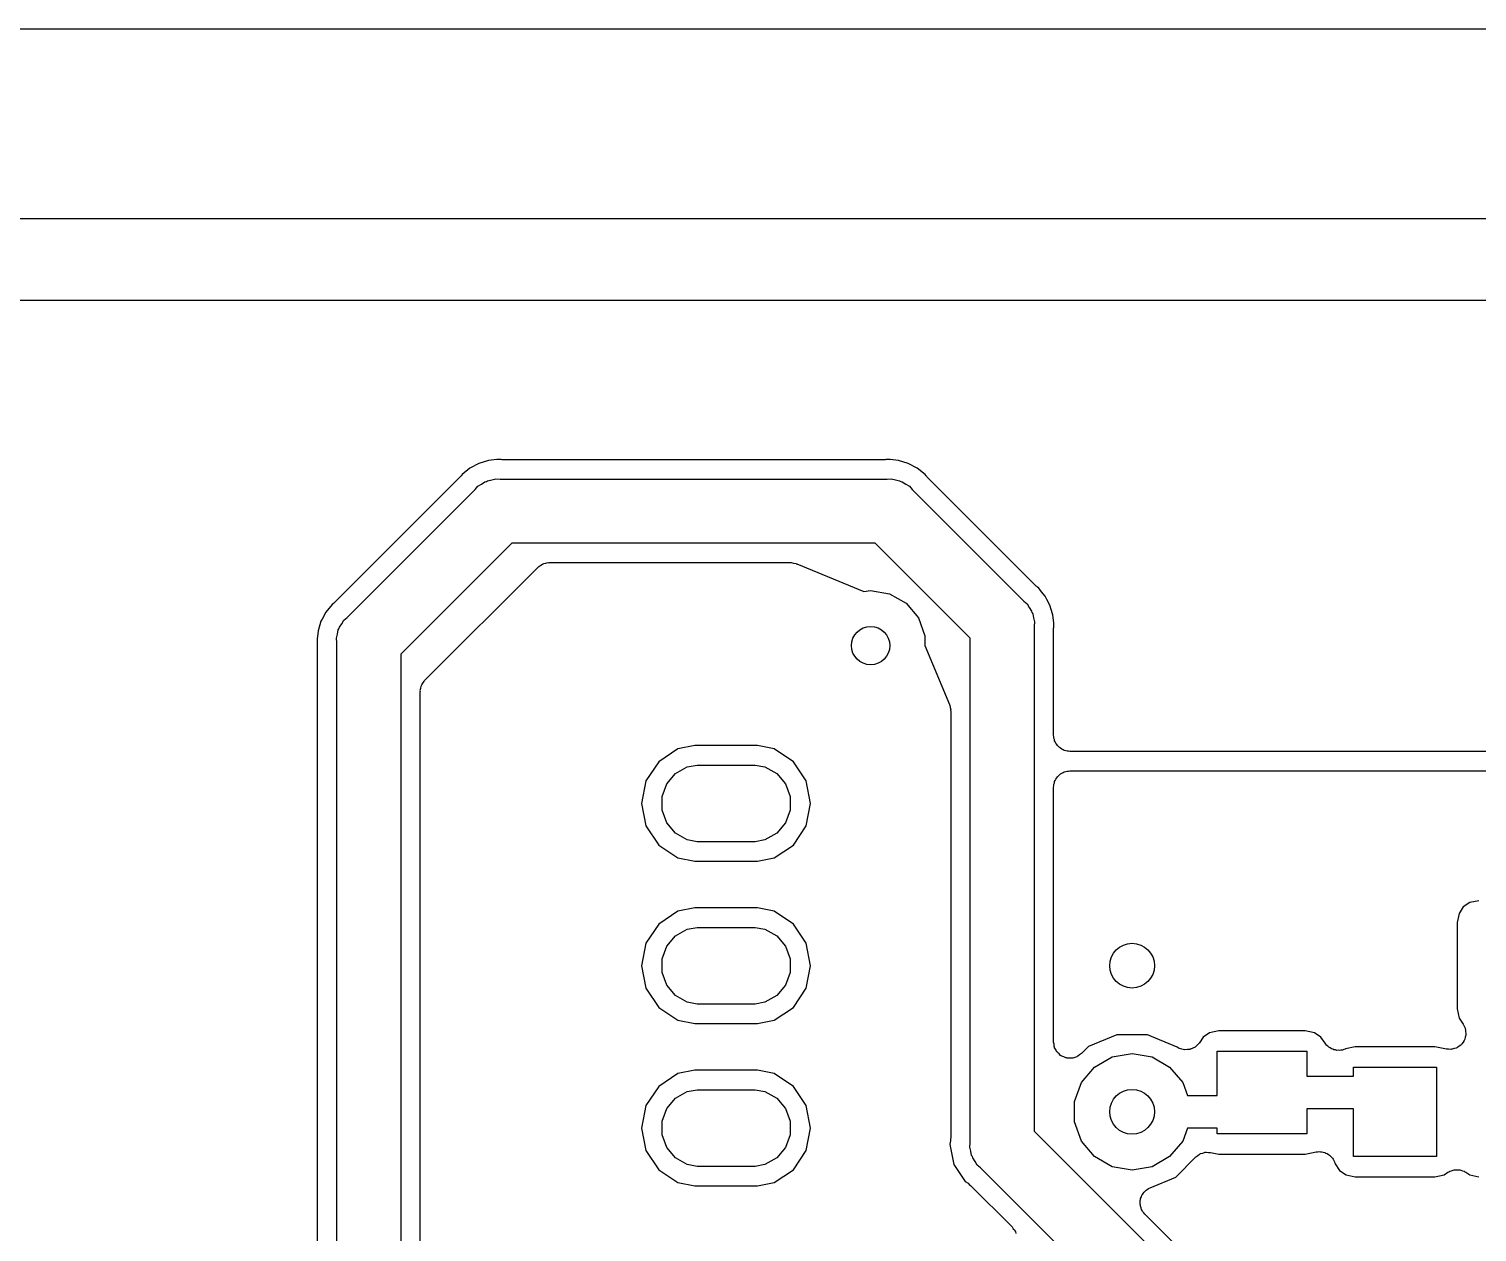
# Model space of a CAD drawing. Extents: x 50 to 248, y -151 to -36.
# Drawn here: x 81.55 to 104.2, y -54.46 to -35.63 of the extents above; entities that cross this region are included whole.
import ezdxf

# ---------------------------------------------------------------- set-up
doc = ezdxf.new("R2010")
doc.units = 0
doc.header["$MEASUREMENT"] = 0
doc.layers.add('BLACK', color=7, linetype='CONTINUOUS')

msp = doc.modelspace()

# ---------------------------------------------------------------- linework, layer by layer
at = {"layer": 'BLACK', "linetype": 'CONTINUOUS'}
for p, q in [((51.637, -35.635), (247.575, -35.635)), ((119.387, -38.608), (52.063, -38.608)), ((52.1432, -39.878), (119.307, -39.878)), ((88.4507, -42.5076), (88.3282, -42.6082)), ((88.5905, -42.4329), (88.4507, -42.5076)), ((88.7422, -42.3868), (88.5905, -42.4329)), ((88.8729, -42.374), (88.7422, -42.3868)), ((88.9, -42.3713), (88.8729, -42.374)), ((88.8729, -42.374), (88.8729, -42.374)), ((88.9271, -42.374), (88.9, -42.3713)), ((88.9396, -42.373), (88.9271, -42.374)), ((88.952, -42.3752), (88.9396, -42.373)), ((94.944, -42.3752), (88.952, -42.3752)), ((94.9564, -42.373), (94.944, -42.3752)), ((94.9689, -42.374), (94.9564, -42.373)), ((94.996, -42.3713), (94.9689, -42.374)), ((95.0231, -42.374), (94.996, -42.3713)), ((95.1538, -42.3868), (95.0231, -42.374)), ((95.0231, -42.374), (95.0231, -42.374)), ((95.3055, -42.4329), (95.1538, -42.3868)), ((95.4453, -42.5076), (95.3055, -42.4329)), ((95.5678, -42.6082), (95.4453, -42.5076)), ((88.2941, -42.6477), (86.3357, -44.6061)), ((88.3013, -42.6374), (88.2941, -42.6477)), ((88.3109, -42.6292), (88.3013, -42.6374)), ((88.3282, -42.6082), (88.3109, -42.6292)), ((88.531, -42.8419), (88.5736, -42.7911)), ((88.5736, -42.7911), (88.6311, -42.7579)), ((88.6311, -42.7579), (88.6854, -42.7199)), ((88.6854, -42.7199), (88.707, -42.7141)), ((88.707, -42.7141), (88.7264, -42.7029)), ((88.7264, -42.7029), (88.7917, -42.6914)), ((88.7917, -42.6914), (88.8557, -42.6742)), ((88.8557, -42.6742), (88.9218, -42.68)), ((88.9218, -42.68), (94.9742, -42.68)), ((94.9742, -42.68), (95.0403, -42.6742)), ((95.0403, -42.6742), (95.1043, -42.6914)), ((95.1043, -42.6914), (95.1696, -42.7029)), ((95.1696, -42.7029), (95.189, -42.7141)), ((95.189, -42.7141), (95.2106, -42.7199)), ((95.2106, -42.7199), (95.2649, -42.7579)), ((95.2649, -42.7579), (95.3224, -42.7911)), ((95.3224, -42.7911), (95.365, -42.8419)), ((95.5851, -42.6292), (95.5678, -42.6082)), ((95.5947, -42.6374), (95.5851, -42.6292)), ((95.6019, -42.6477), (95.5947, -42.6374)), ((97.3063, -44.3521), (95.6019, -42.6477)), ((86.5299, -44.843), (88.531, -42.8419)), ((95.365, -42.8419), (97.1121, -44.589)), ((89.1071, -43.68), (87.368, -45.4191)), ((94.7889, -43.68), (89.1071, -43.68)), ((96.274, -45.1651), (94.7889, -43.68)), ((87.7472, -45.8248), (89.5128, -44.0592)), ((89.5128, -44.0592), (89.522, -44.0528)), ((89.522, -44.0528), (89.5291, -44.0442)), ((89.5291, -44.0442), (89.5579, -44.0276)), ((89.5579, -44.0276), (89.5851, -44.0086)), ((89.5851, -44.0086), (89.5959, -44.0057)), ((89.5959, -44.0057), (89.6055, -44.0001)), ((89.6055, -44.0001), (89.6382, -43.9944)), ((89.6382, -43.9944), (89.6703, -43.9858)), ((89.6703, -43.9858), (89.6814, -43.9867)), ((89.6814, -43.9867), (89.6924, -43.9848)), ((89.6924, -43.9848), (93.4632, -43.9848)), ((93.4632, -43.9848), (93.4687, -43.9858)), ((93.4687, -43.9858), (93.4743, -43.985)), ((93.4743, -43.985), (93.512, -43.9934)), ((93.512, -43.9934), (93.55, -44.0001)), ((93.55, -44.0001), (93.5549, -44.0029)), ((93.5549, -44.0029), (93.5604, -44.0041)), ((93.5604, -44.0041), (94.6098, -44.4388)), ((97.3166, -44.3593), (97.3063, -44.3521)), ((97.3248, -44.3689), (97.3166, -44.3593)), ((97.3458, -44.3862), (97.3248, -44.3689)), ((97.3631, -44.4072), (97.3458, -44.3862)), ((86.3254, -44.6133), (86.3172, -44.6229)), ((86.3357, -44.6061), (86.3254, -44.6133)), ((94.6098, -44.4388), (94.7166, -44.42)), ((94.7166, -44.42), (95.0118, -44.4721)), ((95.0118, -44.4721), (95.2714, -44.6219)), ((97.1121, -44.589), (97.1629, -44.6316)), ((97.3915, -44.4418), (97.3631, -44.4072)), ((97.3631, -44.4072), (97.3631, -44.4072)), ((97.4464, -44.5087), (97.3915, -44.4418)), ((97.3915, -44.4418), (97.3915, -44.4418)), ((97.3915, -44.4418), (97.3915, -44.4418)), ((97.4749, -44.562), (97.4464, -44.5087)), ((97.5211, -44.6485), (97.4749, -44.562)), ((97.4749, -44.562), (97.4749, -44.562)), ((86.1956, -44.7627), (86.1382, -44.8702)), ((86.2962, -44.6402), (86.1956, -44.7627)), ((86.3172, -44.6229), (86.2962, -44.6402)), ((95.2714, -44.6219), (95.4641, -44.8516)), ((97.1629, -44.6316), (97.1961, -44.6891)), ((97.1961, -44.6891), (97.2341, -44.7434)), ((97.2341, -44.7434), (97.2399, -44.765)), ((97.2399, -44.765), (97.2511, -44.7844)), ((97.2511, -44.7844), (97.2626, -44.8497)), ((97.5633, -44.7874), (97.5211, -44.6485)), ((97.5672, -44.8002), (97.5633, -44.7874)), ((97.58, -44.9309), (97.5672, -44.8002)), ((86.0748, -45.0542), (86.062, -45.1849)), ((86.1209, -44.9025), (86.0748, -45.0542)), ((86.1382, -44.8702), (86.1209, -44.9025)), ((86.1382, -44.8702), (86.1382, -44.8702)), ((86.3794, -45.1037), (86.3909, -45.0384)), ((86.3909, -45.0384), (86.4021, -45.019)), ((86.4021, -45.019), (86.4079, -44.9974)), ((86.4079, -44.9974), (86.4459, -44.9431)), ((86.4459, -44.9431), (86.4791, -44.8856)), ((86.4791, -44.8856), (86.5299, -44.843)), ((95.4641, -44.8516), (95.5666, -45.1332)), ((97.2626, -44.8497), (97.2798, -44.9138)), ((97.2798, -44.9138), (97.274, -44.9798)), ((97.274, -44.9798), (97.274, -52.8789)), ((97.5788, -45.01), (97.581, -44.9976)), ((97.5788, -46.6852), (97.5788, -45.01)), ((97.5827, -44.958), (97.58, -44.9309)), ((97.58, -44.9309), (97.58, -44.9309)), ((97.58, -44.9851), (97.5827, -44.958)), ((97.581, -44.9976), (97.58, -44.9851)), ((86.062, -45.1849), (86.0593, -45.212)), ((86.0593, -45.212), (86.062, -45.2391)), ((86.062, -45.2391), (86.061, -45.2516)), ((86.061, -45.2516), (86.0632, -45.264)), ((86.062, -45.1849), (86.062, -45.1849)), ((86.0632, -45.264), (86.0632, -64.5854)), ((86.3622, -45.1677), (86.3794, -45.1037)), ((86.368, -45.2338), (86.3622, -45.1677)), ((86.368, -64.8169), (86.368, -45.2338)), ((95.5666, -45.1332), (95.5666, -45.2797)), ((95.5666, -45.2797), (95.9499, -46.205)), ((96.274, -53.0642), (96.274, -45.1651)), ((87.368, -45.4191), (87.368, -65.0022)), ((87.6738, -45.9823), (87.6824, -45.9502)), ((87.6824, -45.9502), (87.6881, -45.9175)), ((87.6881, -45.9175), (87.6937, -45.9079)), ((87.6937, -45.9079), (87.6966, -45.8971)), ((87.6966, -45.8971), (87.7156, -45.8699)), ((87.7156, -45.8699), (87.7322, -45.8411)), ((87.7322, -45.8411), (87.7408, -45.834)), ((87.7408, -45.834), (87.7472, -45.8248)), ((87.6728, -46.0044), (87.6747, -45.9934)), ((87.6728, -64.9197), (87.6728, -46.0044)), ((87.6747, -45.9934), (87.6738, -45.9823)), ((95.9499, -46.205), (95.9511, -46.2105)), ((95.9511, -46.2105), (95.9539, -46.2153)), ((95.9539, -46.2153), (95.9606, -46.2534)), ((95.9606, -46.2534), (95.969, -46.2911)), ((95.969, -46.2911), (95.9682, -46.2967)), ((95.9682, -46.2967), (95.9692, -46.3022)), ((95.9692, -46.3022), (95.9692, -52.9817)), ((91.9669, -46.8472), (91.703, -46.8997)), ((92.9451, -46.8472), (91.9669, -46.8472)), ((93.209, -46.8997), (92.9451, -46.8472)), ((97.5827, -46.7071), (97.5788, -46.6852)), ((97.5827, -46.7293), (97.5827, -46.7071)), ((97.5903, -46.7502), (97.5827, -46.7293)), ((97.5941, -46.7721), (97.5903, -46.7502)), ((97.6052, -46.7913), (97.5941, -46.7721)), ((97.6128, -46.8122), (97.6052, -46.7913)), ((97.6271, -46.8292), (97.6128, -46.8122)), ((97.6382, -46.8485), (97.6271, -46.8292)), ((97.6552, -46.8628), (97.6382, -46.8485)), ((97.6695, -46.8798), (97.6552, -46.8628)), ((91.4037, -47.0997), (91.2037, -47.399)), ((91.703, -46.8997), (91.4037, -47.0997)), ((93.5083, -47.0997), (93.209, -46.8997)), ((93.7083, -47.399), (93.5083, -47.0997)), ((97.6888, -46.8909), (97.6695, -46.8798)), ((97.7058, -46.9052), (97.6888, -46.8909)), ((97.7267, -46.9128), (97.7058, -46.9052)), ((97.7459, -46.9239), (97.7267, -46.9128)), ((97.7678, -46.9277), (97.7459, -46.9239)), ((97.7887, -46.9353), (97.7678, -46.9277)), ((97.8109, -46.9353), (97.7887, -46.9353)), ((97.8328, -46.9392), (97.8109, -46.9353)), ((115.418, -46.9392), (97.8328, -46.9392)), ((91.5284, -47.4474), (91.6644, -47.2853)), ((91.6644, -47.2853), (91.8476, -47.1795)), ((91.8476, -47.1795), (92.0035, -47.152)), ((92.0035, -47.152), (92.9085, -47.152)), ((92.9085, -47.152), (93.0644, -47.1795)), ((93.0644, -47.1795), (93.2476, -47.2853)), ((93.2476, -47.2853), (93.3836, -47.4474)), ((97.6382, -47.3347), (97.6552, -47.3204)), ((97.6552, -47.3204), (97.6695, -47.3034)), ((97.6695, -47.3034), (97.6888, -47.2923)), ((97.6888, -47.2923), (97.7058, -47.278)), ((97.7058, -47.278), (97.7267, -47.2704)), ((97.7267, -47.2704), (97.7459, -47.2593)), ((97.7459, -47.2593), (97.7678, -47.2555)), ((97.7678, -47.2555), (97.7887, -47.2479)), ((97.7887, -47.2479), (97.8109, -47.2479)), ((97.8109, -47.2479), (97.8328, -47.244)), ((97.8328, -47.244), (115.392, -47.244)), ((91.2037, -47.399), (91.1335, -47.752)), ((91.456, -47.6462), (91.5284, -47.4474)), ((93.3836, -47.4474), (93.456, -47.6462)), ((93.7785, -47.752), (93.7083, -47.399)), ((97.5788, -47.498), (97.5827, -47.4761)), ((97.5788, -51.4881), (97.5788, -47.498)), ((97.5827, -47.4539), (97.5903, -47.433)), ((97.5827, -47.4761), (97.5827, -47.4539)), ((97.5903, -47.433), (97.5941, -47.4111)), ((97.5941, -47.4111), (97.6052, -47.3919)), ((97.6052, -47.3919), (97.6128, -47.371)), ((97.6128, -47.371), (97.6271, -47.354)), ((97.6271, -47.354), (97.6382, -47.3347)), ((91.1335, -47.752), (91.2037, -48.105)), ((91.456, -47.8578), (91.456, -47.6462)), ((93.456, -47.6462), (93.456, -47.8578)), ((93.7083, -48.105), (93.7785, -47.752)), ((91.5284, -48.0566), (91.456, -47.8578)), ((93.456, -47.8578), (93.3836, -48.0566)), ((91.2037, -48.105), (91.4037, -48.4043)), ((91.6644, -48.2187), (91.5284, -48.0566)), ((91.8476, -48.3245), (91.6644, -48.2187)), ((93.2476, -48.2187), (93.0644, -48.3245)), ((93.3836, -48.0566), (93.2476, -48.2187)), ((93.5083, -48.4043), (93.7083, -48.105)), ((91.4037, -48.4043), (91.703, -48.6043)), ((92.0035, -48.352), (91.8476, -48.3245)), ((92.9085, -48.352), (92.0035, -48.352)), ((93.0644, -48.3245), (92.9085, -48.352)), ((93.209, -48.6043), (93.5083, -48.4043)), ((91.703, -48.6043), (91.9669, -48.6568)), ((91.9669, -48.6568), (92.9451, -48.6568)), ((92.9451, -48.6568), (93.209, -48.6043)), ((104.087, -49.3049), (103.986, -49.3723)), ((104.231, -49.2763), (104.087, -49.3049)), ((91.703, -49.4397), (91.4037, -49.6397)), ((91.9669, -49.3872), (91.703, -49.4397)), ((92.9451, -49.3872), (91.9669, -49.3872)), ((93.209, -49.4397), (92.9451, -49.3872)), ((93.5083, -49.6397), (93.209, -49.4397)), ((103.919, -49.4731), (103.89, -49.617)), ((103.986, -49.3723), (103.919, -49.4731)), ((91.4037, -49.6397), (91.2037, -49.939)), ((91.6644, -49.8253), (91.8476, -49.7195)), ((91.8476, -49.7195), (92.0035, -49.692)), ((92.0035, -49.692), (92.9085, -49.692)), ((92.9085, -49.692), (93.0644, -49.7195)), ((93.0644, -49.7195), (93.2476, -49.8253)), ((93.7083, -49.939), (93.5083, -49.6397)), ((103.89, -49.617), (103.89, -50.967)), ((91.2037, -49.939), (91.1335, -50.292)), ((91.456, -50.1862), (91.5284, -49.9874)), ((91.5284, -49.9874), (91.6644, -49.8253)), ((93.2476, -49.8253), (93.3836, -49.9874)), ((93.3836, -49.9874), (93.456, -50.1862)), ((93.7785, -50.292), (93.7083, -49.939)), ((91.456, -50.3978), (91.456, -50.1862)), ((93.456, -50.1862), (93.456, -50.3978)), ((91.1335, -50.292), (91.2037, -50.645)), ((91.5284, -50.5966), (91.456, -50.3978)), ((93.456, -50.3978), (93.3836, -50.5966)), ((93.7083, -50.645), (93.7785, -50.292)), ((91.2037, -50.645), (91.4037, -50.9443)), ((91.6644, -50.7587), (91.5284, -50.5966)), ((93.3836, -50.5966), (93.2476, -50.7587)), ((93.5083, -50.9443), (93.7083, -50.645)), ((91.4037, -50.9443), (91.703, -51.1443)), ((91.8476, -50.8645), (91.6644, -50.7587)), ((92.0035, -50.892), (91.8476, -50.8645)), ((92.9085, -50.892), (92.0035, -50.892)), ((93.0644, -50.8645), (92.9085, -50.892)), ((93.2476, -50.7587), (93.0644, -50.8645)), ((93.209, -51.1443), (93.5083, -50.9443)), ((91.703, -51.1443), (91.9669, -51.1968)), ((92.9451, -51.1968), (93.209, -51.1443)), ((103.89, -50.967), (103.919, -51.1109)), ((103.919, -51.1109), (103.984, -51.2083)), ((91.9669, -51.1968), (92.9451, -51.1968)), ((98.5664, -51.3732), (98.1235, -51.5566)), ((99.0457, -51.3732), (98.5664, -51.3732)), ((99.5101, -51.5656), (99.0457, -51.3732)), ((100.019, -51.3409), (99.9183, -51.4083)), ((100.163, -51.3123), (100.019, -51.3409)), ((101.513, -51.3123), (100.163, -51.3123)), ((101.657, -51.3409), (101.513, -51.3123)), ((101.758, -51.4083), (101.657, -51.3409)), ((103.984, -51.2083), (103.997, -51.2386)), ((103.997, -51.2386), (104.013, -51.2677)), ((104.013, -51.2677), (104.015, -51.2788)), ((104.015, -51.2788), (104.019, -51.289)), ((104.025, -51.377), (104.016, -51.4089)), ((104.019, -51.289), (104.022, -51.3221)), ((104.022, -51.3221), (104.027, -51.3549)), ((104.027, -51.3549), (104.024, -51.3659)), ((104.024, -51.3659), (104.025, -51.377)), ((97.5846, -51.5208), (97.5788, -51.4881)), ((97.5875, -51.5539), (97.5846, -51.5208)), ((97.5922, -51.564), (97.5875, -51.5539)), ((97.5941, -51.575), (97.5922, -51.564)), ((97.6107, -51.6038), (97.5941, -51.575)), ((97.6247, -51.6338), (97.6107, -51.6038)), ((97.6326, -51.6417), (97.6247, -51.6338)), ((98.1235, -51.5566), (98.0124, -51.6677)), ((99.5401, -51.5866), (99.5101, -51.5656)), ((99.5428, -51.5873), (99.5401, -51.5866)), ((99.5451, -51.5889), (99.5428, -51.5873)), ((99.5853, -51.5987), (99.5451, -51.5889)), ((99.6253, -51.6094), (99.5853, -51.5987)), ((99.6281, -51.6092), (99.6253, -51.6094)), ((99.6308, -51.6098), (99.6281, -51.6092)), ((99.6719, -51.6053), (99.6308, -51.6098)), ((99.7132, -51.6017), (99.6719, -51.6053)), ((99.7157, -51.6005), (99.7132, -51.6017)), ((99.7185, -51.6002), (99.7157, -51.6005)), ((99.7556, -51.5819), (99.7185, -51.6002)), ((99.7931, -51.5644), (99.7556, -51.5819)), ((99.7951, -51.5625), (99.7931, -51.5644)), ((99.7976, -51.5612), (99.7951, -51.5625)), ((99.8262, -51.5313), (99.7976, -51.5612)), ((99.8555, -51.5021), (99.8262, -51.5313)), ((99.8567, -51.4995), (99.8555, -51.5021)), ((99.8586, -51.4975), (99.8567, -51.4995)), ((99.9183, -51.4083), (99.8586, -51.4975)), ((100.138, -52.324), (100.138, -51.628)), ((100.138, -51.628), (101.538, -51.628)), ((101.538, -51.628), (101.538, -52.0215)), ((101.823, -51.5055), (101.758, -51.4083)), ((101.838, -51.5215), (101.823, -51.5055)), ((101.85, -51.54), (101.838, -51.5215)), ((101.868, -51.5531), (101.85, -51.54)), ((101.884, -51.5692), (101.868, -51.5531)), ((101.904, -51.579), (101.884, -51.5692)), ((101.922, -51.5922), (101.904, -51.579)), ((101.943, -51.5984), (101.922, -51.5922)), ((101.963, -51.6082), (101.943, -51.5984)), ((101.985, -51.6106), (101.963, -51.6082)), ((102.006, -51.6169), (101.985, -51.6106)), ((102.028, -51.6154), (102.006, -51.6169)), ((102.051, -51.6178), (102.028, -51.6154)), ((102.072, -51.6125), (102.051, -51.6178)), ((102.094, -51.6111), (102.072, -51.6125)), ((102.115, -51.6021), (102.094, -51.6111)), ((102.136, -51.5968), (102.115, -51.6021)), ((102.142, -51.5929), (102.136, -51.5968)), ((102.296, -51.5623), (102.142, -51.5929)), ((103.541, -51.5623), (102.296, -51.5623)), ((103.723, -51.5985), (103.541, -51.5623)), ((103.756, -51.5992), (103.723, -51.5985)), ((103.789, -51.6028), (103.756, -51.5992)), ((103.8, -51.6002), (103.789, -51.6028)), ((103.811, -51.6004), (103.8, -51.6002)), ((103.843, -51.5897), (103.811, -51.6004)), ((103.875, -51.5819), (103.843, -51.5897)), ((103.884, -51.5757), (103.875, -51.5819)), ((103.895, -51.5721), (103.884, -51.5757)), ((103.921, -51.5513), (103.895, -51.5721)), ((103.948, -51.5329), (103.921, -51.5513)), ((103.955, -51.5238), (103.948, -51.5329)), ((103.964, -51.5168), (103.955, -51.5238)), ((103.981, -51.4885), (103.964, -51.5168)), ((104.001, -51.4617), (103.981, -51.4885)), ((104.004, -51.451), (104.001, -51.4617)), ((104.009, -51.4414), (104.004, -51.451)), ((104.016, -51.4089), (104.009, -51.4414)), ((97.6382, -51.6514), (97.6326, -51.6417)), ((97.6636, -51.6727), (97.6382, -51.6514)), ((97.6871, -51.6962), (97.6636, -51.6727)), ((97.6972, -51.7009), (97.6871, -51.6962)), ((97.7058, -51.7081), (97.6972, -51.7009)), ((97.737, -51.7195), (97.7058, -51.7081)), ((97.7671, -51.7335), (97.737, -51.7195)), ((97.7782, -51.7345), (97.7671, -51.7335)), ((97.7887, -51.7383), (97.7782, -51.7345)), ((97.8219, -51.7383), (97.7887, -51.7383)), ((97.8549, -51.7412), (97.8219, -51.7383)), ((97.8657, -51.7383), (97.8549, -51.7412)), ((97.8769, -51.7383), (97.8657, -51.7383)), ((97.9081, -51.7269), (97.8769, -51.7383)), ((97.9401, -51.7183), (97.9081, -51.7269)), ((97.9493, -51.7119), (97.9401, -51.7183)), ((97.9598, -51.7081), (97.9493, -51.7119)), ((97.9852, -51.6868), (97.9598, -51.7081)), ((98.0124, -51.6677), (97.9852, -51.6868)), ((98.2186, -51.8779), (98.4934, -51.7192)), ((98.4934, -51.7192), (98.806, -51.6641)), ((98.806, -51.6641), (99.1186, -51.7192)), ((99.1186, -51.7192), (99.3934, -51.8779)), ((91.703, -51.9797), (91.4037, -52.1797)), ((91.9669, -51.9272), (91.703, -51.9797)), ((92.9451, -51.9272), (91.9669, -51.9272)), ((93.209, -51.9797), (92.9451, -51.9272)), ((93.5083, -52.1797), (93.209, -51.9797)), ((98.0146, -52.1211), (98.2186, -51.8779)), ((99.3934, -51.8779), (99.5974, -52.1211)), ((101.538, -52.0215), (102.271, -52.0215)), ((102.271, -52.0215), (102.271, -51.878)), ((102.271, -51.878), (103.566, -51.878)), ((103.566, -51.878), (103.566, -53.278)), ((91.4037, -52.1797), (91.2037, -52.479)), ((91.6644, -52.3653), (91.8476, -52.2595)), ((91.8476, -52.2595), (92.0035, -52.232)), ((92.0035, -52.232), (92.9085, -52.232)), ((92.9085, -52.232), (93.0644, -52.2595)), ((93.0644, -52.2595), (93.2476, -52.3653)), ((93.7083, -52.479), (93.5083, -52.1797)), ((97.906, -52.4193), (98.0146, -52.1211)), ((99.5974, -52.1211), (99.6713, -52.324)), ((91.2037, -52.479), (91.1335, -52.832)), ((91.456, -52.7262), (91.5284, -52.5274)), ((91.5284, -52.5274), (91.6644, -52.3653)), ((93.2476, -52.3653), (93.3836, -52.5274)), ((93.3836, -52.5274), (93.456, -52.7262)), ((93.7785, -52.832), (93.7083, -52.479)), ((97.906, -52.7367), (97.906, -52.4193)), ((99.6713, -52.324), (100.138, -52.324)), ((102.271, -52.5295), (101.538, -52.5295)), ((101.538, -52.5295), (101.538, -52.923)), ((102.271, -53.278), (102.271, -52.5295)), ((91.456, -52.9378), (91.456, -52.7262)), ((93.456, -52.7262), (93.456, -52.9378)), ((98.0146, -53.0349), (97.906, -52.7367)), ((91.1335, -52.832), (91.2037, -53.185)), ((91.5284, -53.1366), (91.456, -52.9378)), ((93.456, -52.9378), (93.3836, -53.1366)), ((93.7083, -53.185), (93.7785, -52.832)), ((95.9692, -52.9817), (95.9649, -53.0063)), ((97.274, -52.8789), (104.347, -59.952)), ((99.6713, -52.832), (99.5974, -53.0349)), ((100.138, -52.832), (99.6713, -52.832)), ((100.138, -52.923), (100.138, -52.832)), ((101.538, -52.923), (100.138, -52.923)), ((91.2037, -53.185), (91.4037, -53.4843)), ((91.6644, -53.2987), (91.5284, -53.1366)), ((93.3836, -53.1366), (93.2476, -53.2987)), ((93.5083, -53.4843), (93.7083, -53.185)), ((95.9643, -53.0313), (95.9534, -53.086)), ((95.9534, -53.086), (95.9643, -53.1407)), ((95.9649, -53.0063), (95.9643, -53.0313)), ((95.9643, -53.1407), (95.9643, -53.1407)), ((95.9643, -53.1407), (95.9643, -53.1407)), ((95.9643, -53.1407), (96.0159, -53.4)), ((96.2682, -53.1302), (96.274, -53.0642)), ((96.2854, -53.1943), (96.2682, -53.1302)), ((96.2969, -53.2596), (96.2854, -53.1943)), ((98.2186, -53.2781), (98.0146, -53.0349)), ((99.5974, -53.0349), (99.3934, -53.2781)), ((99.9121, -53.2228), (99.9461, -53.2112)), ((99.9461, -53.2112), (99.9545, -53.2114)), ((99.9545, -53.2114), (99.9626, -53.2092)), ((99.9626, -53.2092), (99.9984, -53.2124)), ((99.9984, -53.2124), (100.034, -53.2132)), ((100.034, -53.2132), (100.163, -53.2387)), ((101.513, -53.2387), (101.687, -53.2042)), ((101.687, -53.2042), (101.709, -53.2037)), ((101.709, -53.2037), (101.731, -53.1994)), ((101.731, -53.1994), (101.753, -53.2028)), ((101.753, -53.2028), (101.775, -53.2023)), ((101.775, -53.2023), (101.796, -53.2094)), ((101.796, -53.2094), (101.818, -53.2128)), ((101.818, -53.2128), (101.837, -53.2235)), ((91.8476, -53.4045), (91.6644, -53.2987)), ((92.0035, -53.432), (91.8476, -53.4045)), ((92.9085, -53.432), (92.0035, -53.432)), ((93.0644, -53.4045), (92.9085, -53.432)), ((93.2476, -53.2987), (93.0644, -53.4045)), ((96.0159, -53.4), (96.1938, -53.6662)), ((96.3081, -53.279), (96.2969, -53.2596)), ((96.3139, -53.3006), (96.3081, -53.279)), ((96.3519, -53.3549), (96.3139, -53.3006)), ((96.3851, -53.4124), (96.3519, -53.3549)), ((96.4359, -53.455), (96.3851, -53.4124)), ((98.4934, -53.4368), (98.2186, -53.2781)), ((98.806, -53.4919), (98.4934, -53.4368)), ((99.1186, -53.4368), (98.806, -53.4919)), ((99.3934, -53.2781), (99.1186, -53.4368)), ((99.4885, -53.5994), (99.8052, -53.2827)), ((99.8052, -53.2827), (99.8346, -53.2621)), ((99.8346, -53.2621), (99.8626, -53.2396)), ((99.8626, -53.2396), (99.8706, -53.2369)), ((99.8706, -53.2369), (99.8774, -53.2321)), ((99.8774, -53.2321), (99.9121, -53.2228)), ((100.163, -53.2387), (101.513, -53.2387)), ((101.837, -53.2235), (101.858, -53.2306)), ((101.858, -53.2306), (101.876, -53.2446)), ((101.876, -53.2446), (101.895, -53.2552)), ((101.895, -53.2552), (101.91, -53.2719)), ((101.91, -53.2719), (101.927, -53.2859)), ((101.927, -53.2859), (101.939, -53.3049)), ((101.939, -53.3049), (101.953, -53.3216)), ((101.953, -53.3216), (101.961, -53.3423)), ((101.961, -53.3423), (101.973, -53.3613)), ((101.973, -53.3613), (101.977, -53.3831)), ((101.977, -53.3831), (101.981, -53.3923)), ((101.981, -53.3923), (102.051, -53.4977)), ((103.566, -53.278), (102.271, -53.278)), ((91.4037, -53.4843), (91.703, -53.6843)), ((93.209, -53.6843), (93.5083, -53.4843)), ((96.1938, -53.6662), (96.2402, -53.6972)), ((103.771, -60.7901), (96.4359, -53.455)), ((99.0881, -53.7652), (99.4885, -53.5994)), ((102.051, -53.4977), (102.152, -53.5651)), ((102.152, -53.5651), (102.296, -53.5937)), ((102.296, -53.5937), (103.541, -53.5937)), ((103.541, -53.5937), (103.685, -53.5651)), ((103.685, -53.5651), (103.745, -53.5251)), ((103.745, -53.5251), (103.76, -53.5183)), ((103.76, -53.5183), (103.774, -53.5084)), ((103.774, -53.5084), (103.8, -53.5007)), ((103.8, -53.5007), (103.826, -53.4895)), ((103.826, -53.4895), (103.842, -53.4884)), ((103.842, -53.4884), (103.858, -53.4838)), ((103.858, -53.4838), (103.886, -53.4856)), ((103.886, -53.4856), (103.914, -53.4838)), ((103.914, -53.4838), (103.93, -53.4884)), ((103.93, -53.4884), (103.946, -53.4895)), ((103.946, -53.4895), (103.972, -53.5007)), ((103.972, -53.5007), (103.998, -53.5084)), ((103.998, -53.5084), (104.012, -53.5183)), ((104.012, -53.5183), (104.027, -53.5251)), ((104.027, -53.5251), (104.087, -53.5651)), ((104.087, -53.5651), (104.231, -53.5937)), ((91.703, -53.6843), (91.9669, -53.7368)), ((91.9669, -53.7368), (92.9451, -53.7368)), ((92.9451, -53.7368), (93.209, -53.6843)), ((96.2402, -53.6972), (96.2582, -53.7145)), ((96.2582, -53.7145), (96.2787, -53.7288)), ((96.2787, -53.7288), (96.9294, -54.3796)), ((98.9516, -53.909), (98.96, -53.8826)), ((98.96, -53.8826), (98.9701, -53.8694)), ((98.9701, -53.8694), (98.9772, -53.8542)), ((98.9772, -53.8542), (98.9968, -53.8346)), ((98.9968, -53.8346), (99.0137, -53.8126)), ((99.0137, -53.8126), (99.0278, -53.8036)), ((99.0278, -53.8036), (99.0396, -53.7918)), ((99.0396, -53.7918), (99.0647, -53.7801)), ((99.0647, -53.7801), (99.0881, -53.7652)), ((98.9322, -54.022), (98.9346, -53.9944)), ((98.9366, -54.0382), (98.9322, -54.022)), ((98.9334, -53.9667), (98.9385, -53.9508)), ((98.9346, -53.9944), (98.9334, -53.9667)), ((98.9373, -54.0549), (98.9366, -54.0382)), ((98.9479, -54.0805), (98.9373, -54.0549)), ((98.9385, -53.9508), (98.9399, -53.9342)), ((98.9399, -53.9342), (98.9516, -53.909)), ((98.9551, -54.1072), (98.9479, -54.0805)), ((98.9646, -54.1209), (98.9551, -54.1072)), ((98.971, -54.1364), (98.9646, -54.1209)), ((98.9898, -54.1568), (98.971, -54.1364)), ((99.0057, -54.1795), (98.9898, -54.1568)), ((104.399, -59.5728), (99.0057, -54.1795)), ((96.9294, -54.3796), (96.9485, -54.4068)), ((96.9485, -54.4068), (96.9698, -54.4322)), ((96.9698, -54.4322), (96.9736, -54.4427)), ((96.9736, -54.4427), (96.98, -54.4519)), ((96.98, -54.4519), (96.9886, -54.4839))]:
    msp.add_line(p, q, dxfattribs=at)
at = {"layer": 'BLACK'}
for centre, radius in [((94.7166, -45.2831), 0.3), ((98.806, -50.292), 0.35), ((98.806, -52.578), 0.35)]:
    msp.add_circle(centre, radius, dxfattribs=at)

doc.saveas('drawing.dxf')
